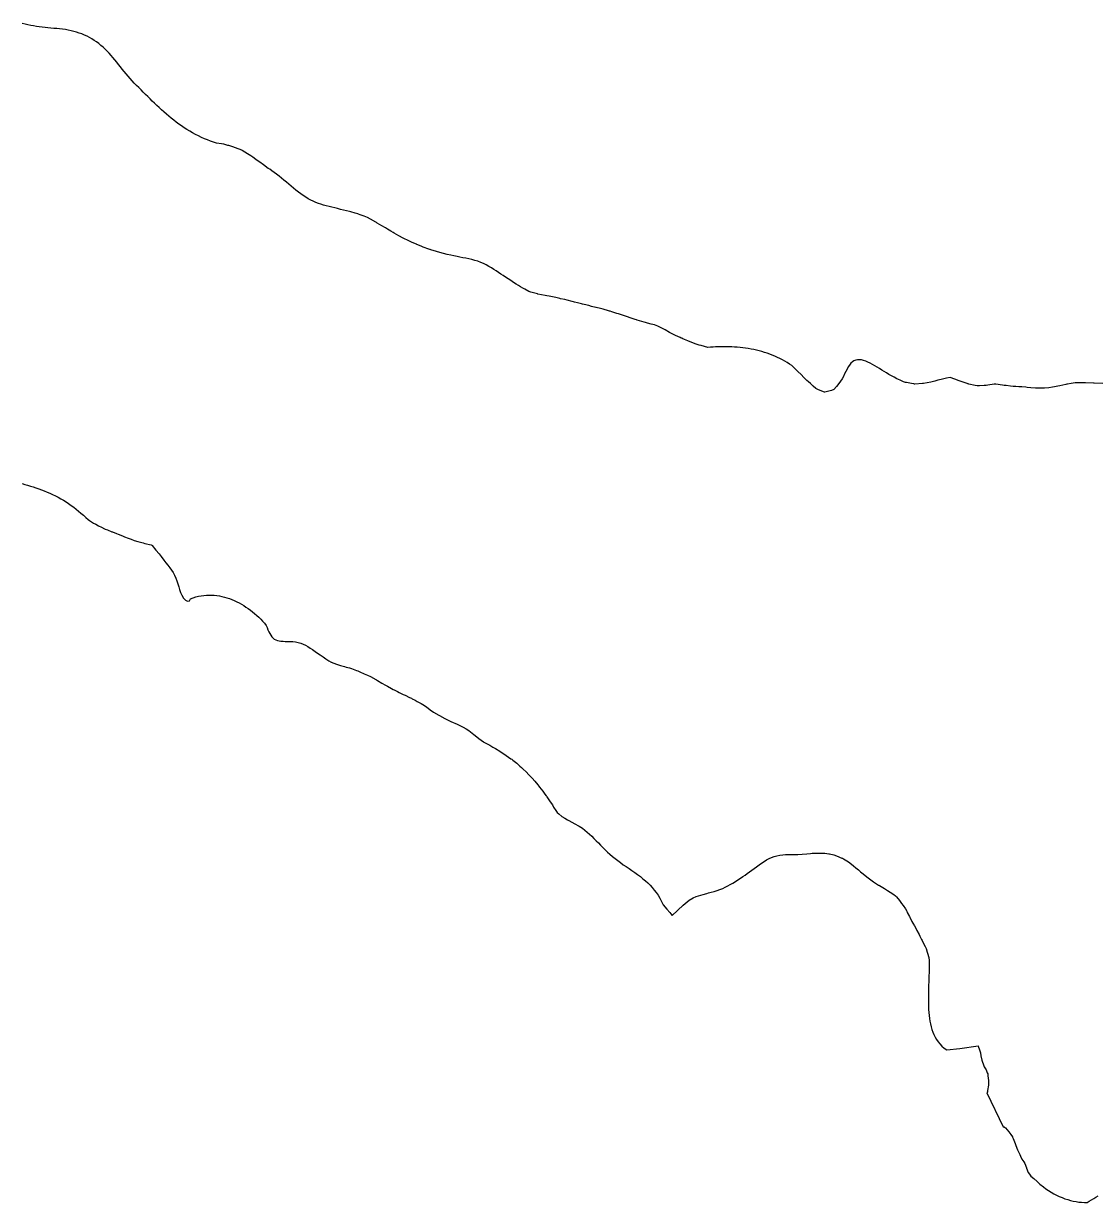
# Model space of a CAD drawing. Extents: x -716807 to -716325, y -984331 to -984126.
# Drawn here: x -716687.7 to -716568, y -984317.8 to -984186.4 of the extents above; entities that cross this region are included whole.
import ezdxf

# ---------------------------------------------------------------- set-up
doc = ezdxf.new("R2010")
doc.units = 0
doc.layers.add('contour_lines', color=1, linetype='CONTINUOUS')

msp = doc.modelspace()

# ---------------------------------------------------------------- linework, layer by layer
at = {"layer": 'contour_lines', "color": 1}
for p, q in [((-716687.502, -984186.429, 272), (-716687.813, -984186.353, 272)), ((-716687.189, -984186.498, 272), (-716687.502, -984186.429, 272)), ((-716686.874, -984186.56, 272), (-716687.189, -984186.498, 272)), ((-716686.558, -984186.617, 272), (-716686.874, -984186.56, 272)), ((-716686.24, -984186.667, 272), (-716686.558, -984186.617, 272)), ((-716685.92, -984186.713, 272), (-716686.24, -984186.667, 272)), ((-716685.599, -984186.755, 272), (-716685.92, -984186.713, 272)), ((-716685.277, -984186.792, 272), (-716685.599, -984186.755, 272)), ((-716684.953, -984186.826, 272), (-716685.277, -984186.792, 272)), ((-716684.629, -984186.858, 272), (-716684.953, -984186.826, 272)), ((-716684.303, -984186.889, 272), (-716684.629, -984186.858, 272)), ((-716683.978, -984186.919, 272), (-716684.303, -984186.889, 272)), ((-716683.652, -984186.951, 272), (-716683.978, -984186.919, 272)), ((-716683.326, -984186.985, 272), (-716683.652, -984186.951, 272)), ((-716683.005, -984187.031, 272), (-716683.326, -984186.985, 272)), ((-716682.686, -984187.087, 272), (-716683.005, -984187.031, 272)), ((-716682.372, -984187.151, 272), (-716682.686, -984187.087, 272)), ((-716682.062, -984187.226, 272), (-716682.372, -984187.151, 272)), ((-716681.758, -984187.311, 272), (-716682.062, -984187.226, 272)), ((-716681.458, -984187.406, 272), (-716681.758, -984187.311, 272)), ((-716681.165, -984187.513, 272), (-716681.458, -984187.406, 272)), ((-716680.877, -984187.631, 272), (-716681.165, -984187.513, 272)), ((-716680.596, -984187.761, 272), (-716680.877, -984187.631, 272)), ((-716680.32, -984187.903, 272), (-716680.596, -984187.761, 272)), ((-716680.051, -984188.057, 272), (-716680.32, -984187.903, 272)), ((-716679.788, -984188.222, 272), (-716680.051, -984188.057, 272)), ((-716679.532, -984188.399, 272), (-716679.788, -984188.222, 272)), ((-716679.283, -984188.587, 272), (-716679.532, -984188.399, 272)), ((-716679.039, -984188.785, 272), (-716679.283, -984188.587, 272)), ((-716678.802, -984188.994, 272), (-716679.039, -984188.785, 272)), ((-716678.572, -984189.211, 272), (-716678.802, -984188.994, 272)), ((-716678.346, -984189.437, 272), (-716678.572, -984189.211, 272)), ((-716678.127, -984189.67, 272), (-716678.346, -984189.437, 272)), ((-716677.911, -984189.909, 272), (-716678.127, -984189.67, 272)), ((-716677.699, -984190.154, 272), (-716677.911, -984189.909, 272)), ((-716677.49, -984190.402, 272), (-716677.699, -984190.154, 272)), ((-716677.283, -984190.654, 272), (-716677.49, -984190.402, 272)), ((-716677.076, -984190.909, 272), (-716677.283, -984190.654, 272)), ((-716676.869, -984191.166, 272), (-716677.076, -984190.909, 272)), ((-716676.66, -984191.426, 272), (-716676.869, -984191.166, 272)), ((-716676.449, -984191.687, 272), (-716676.66, -984191.426, 272)), ((-716676.234, -984191.949, 272), (-716676.449, -984191.687, 272)), ((-716676.015, -984192.211, 272), (-716676.234, -984191.949, 272)), ((-716675.79, -984192.473, 272), (-716676.015, -984192.211, 272)), ((-716675.558, -984192.735, 272), (-716675.79, -984192.473, 272)), ((-716675.32, -984192.994, 272), (-716675.558, -984192.735, 272)), ((-716675.069, -984193.244, 272), (-716675.32, -984192.994, 272)), ((-716674.819, -984193.495, 272), (-716675.069, -984193.244, 272)), ((-716674.569, -984193.745, 272), (-716674.819, -984193.495, 272)), ((-716674.318, -984193.996, 272), (-716674.569, -984193.745, 272)), ((-716674.068, -984194.246, 272), (-716674.318, -984193.996, 272)), ((-716673.816, -984194.496, 272), (-716674.068, -984194.246, 272)), ((-716673.564, -984194.745, 272), (-716673.816, -984194.496, 272)), ((-716673.311, -984194.993, 272), (-716673.564, -984194.745, 272)), ((-716673.056, -984195.239, 272), (-716673.311, -984194.993, 272)), ((-716672.799, -984195.484, 272), (-716673.056, -984195.239, 272)), ((-716672.54, -984195.727, 272), (-716672.799, -984195.484, 272)), ((-716672.279, -984195.967, 272), (-716672.54, -984195.727, 272)), ((-716672.014, -984196.205, 272), (-716672.279, -984195.967, 272)), ((-716671.746, -984196.44, 272), (-716672.014, -984196.205, 272)), ((-716671.475, -984196.671, 272), (-716671.746, -984196.44, 272)), ((-716671.199, -984196.899, 272), (-716671.475, -984196.671, 272)), ((-716670.92, -984197.123, 272), (-716671.199, -984196.899, 272)), ((-716670.635, -984197.342, 272), (-716670.92, -984197.123, 272)), ((-716670.346, -984197.557, 272), (-716670.635, -984197.342, 272)), ((-716670.052, -984197.766, 272), (-716670.346, -984197.557, 272)), ((-716669.752, -984197.97, 272), (-716670.052, -984197.766, 272)), ((-716669.447, -984198.167, 272), (-716669.752, -984197.97, 272)), ((-716669.136, -984198.358, 272), (-716669.447, -984198.167, 272)), ((-716668.82, -984198.541, 272), (-716669.136, -984198.358, 272)), ((-716668.499, -984198.716, 272), (-716668.82, -984198.541, 272)), ((-716668.173, -984198.883, 272), (-716668.499, -984198.716, 272)), ((-716667.842, -984199.041, 272), (-716668.173, -984198.883, 272)), ((-716667.507, -984199.19, 272), (-716667.842, -984199.041, 272)), ((-716667.169, -984199.328, 272), (-716667.507, -984199.19, 272)), ((-716666.829, -984199.455, 272), (-716667.169, -984199.328, 272)), ((-716666.487, -984199.571, 272), (-716666.829, -984199.455, 272)), ((-716666.146, -984199.674, 272), (-716666.487, -984199.571, 272)), ((-716665.59, -984199.77, 272), (-716666.146, -984199.674, 272)), ((-716665.32, -984199.815, 272), (-716665.59, -984199.77, 272)), ((-716664.887, -984199.933, 272), (-716665.32, -984199.815, 272)), ((-716664.781, -984199.961, 272), (-716664.887, -984199.933, 272)), ((-716664.32, -984200.087, 272), (-716664.781, -984199.961, 272)), ((-716664.023, -984200.203, 272), (-716664.32, -984200.087, 272)), ((-716663.339, -984200.481, 272), (-716664.023, -984200.203, 272)), ((-716663.3, -984200.5, 272), (-716663.339, -984200.481, 272)), ((-716662.687, -984200.867, 272), (-716663.3, -984200.5, 272)), ((-716662.32, -984201.106, 272), (-716662.687, -984200.867, 272)), ((-716662.084, -984201.264, 272), (-716662.32, -984201.106, 272)), ((-716661.771, -984201.5, 272), (-716662.084, -984201.264, 272)), ((-716661.507, -984201.687, 272), (-716661.771, -984201.5, 272)), ((-716661.32, -984201.824, 272), (-716661.507, -984201.687, 272)), ((-716660.925, -984202.105, 272), (-716661.32, -984201.824, 272)), ((-716660.38, -984202.5, 272), (-716660.925, -984202.105, 272)), ((-716660.218, -984202.609, 272), (-716660.38, -984202.5, 272)), ((-716659.99, -984202.766, 272), (-716660.218, -984202.609, 272)), ((-716659.729, -984202.95, 272), (-716659.99, -984202.766, 272)), ((-716659.454, -984203.151, 272), (-716659.729, -984202.95, 272)), ((-716659.177, -984203.362, 272), (-716659.454, -984203.151, 272)), ((-716658.901, -984203.58, 272), (-716659.177, -984203.362, 272)), ((-716658.628, -984203.803, 272), (-716658.901, -984203.58, 272)), ((-716658.358, -984204.03, 272), (-716658.628, -984203.803, 272)), ((-716658.09, -984204.26, 272), (-716658.358, -984204.03, 272)), ((-716657.823, -984204.489, 272), (-716658.09, -984204.26, 272)), ((-716657.557, -984204.715, 272), (-716657.823, -984204.489, 272)), ((-716657.289, -984204.936, 272), (-716657.557, -984204.715, 272)), ((-716657.021, -984205.149, 272), (-716657.289, -984204.936, 272)), ((-716656.75, -984205.353, 272), (-716657.021, -984205.149, 272)), ((-716656.477, -984205.545, 272), (-716656.75, -984205.353, 272)), ((-716656.202, -984205.723, 272), (-716656.477, -984205.545, 272)), ((-716655.925, -984205.888, 272), (-716656.202, -984205.723, 272)), ((-716655.646, -984206.038, 272), (-716655.925, -984205.888, 272)), ((-716655.364, -984206.175, 272), (-716655.646, -984206.038, 272)), ((-716655.081, -984206.298, 272), (-716655.364, -984206.175, 272)), ((-716654.795, -984206.409, 272), (-716655.081, -984206.298, 272)), ((-716654.506, -984206.509, 272), (-716654.795, -984206.409, 272)), ((-716654.212, -984206.601, 272), (-716654.506, -984206.509, 272)), ((-716653.913, -984206.686, 272), (-716654.212, -984206.601, 272)), ((-716653.606, -984206.767, 272), (-716653.913, -984206.686, 272)), ((-716653.293, -984206.844, 272), (-716653.606, -984206.767, 272)), ((-716652.971, -984206.92, 272), (-716653.293, -984206.844, 272)), ((-716652.643, -984206.996, 272), (-716652.971, -984206.92, 272)), ((-716652.309, -984207.072, 272), (-716652.643, -984206.996, 272)), ((-716651.972, -984207.151, 272), (-716652.309, -984207.072, 272)), ((-716651.637, -984207.23, 272), (-716651.972, -984207.151, 272)), ((-716651.32, -984207.307, 272), (-716651.637, -984207.23, 272)), ((-716651.17, -984207.35, 272), (-716651.32, -984207.307, 272)), ((-716650.673, -984207.5, 272), (-716651.17, -984207.35, 272)), ((-716650.401, -984207.581, 272), (-716650.673, -984207.5, 272)), ((-716650.32, -984207.608, 272), (-716650.401, -984207.581, 272)), ((-716650.147, -984207.673, 272), (-716650.32, -984207.608, 272)), ((-716649.669, -984207.849, 272), (-716650.147, -984207.673, 272)), ((-716649.32, -984207.984, 272), (-716649.669, -984207.849, 272)), ((-716648.987, -984208.167, 272), (-716649.32, -984207.984, 272)), ((-716648.393, -984208.5, 272), (-716648.987, -984208.167, 272)), ((-716648.32, -984208.54, 272), (-716648.393, -984208.5, 272)), ((-716648.218, -984208.602, 272), (-716648.32, -984208.54, 272)), ((-716647.725, -984208.905, 272), (-716648.218, -984208.602, 272)), ((-716647.32, -984209.141, 272), (-716647.725, -984208.905, 272)), ((-716647.098, -984209.278, 272), (-716647.32, -984209.141, 272)), ((-716646.717, -984209.5, 272), (-716647.098, -984209.278, 272)), ((-716646.466, -984209.646, 272), (-716646.717, -984209.5, 272)), ((-716646.32, -984209.727, 272), (-716646.466, -984209.646, 272)), ((-716645.811, -984210.009, 272), (-716646.32, -984209.727, 272)), ((-716645.32, -984210.272, 272), (-716645.811, -984210.009, 272)), ((-716645.169, -984210.349, 272), (-716645.32, -984210.272, 272)), ((-716644.859, -984210.5, 272), (-716645.169, -984210.349, 272)), ((-716644.498, -984210.678, 272), (-716644.859, -984210.5, 272)), ((-716644.32, -984210.762, 272), (-716644.498, -984210.678, 272)), ((-716643.856, -984210.964, 272), (-716644.32, -984210.762, 272)), ((-716643.806, -984210.986, 272), (-716643.856, -984210.964, 272)), ((-716643.32, -984211.192, 272), (-716643.806, -984210.986, 272)), ((-716643.097, -984211.277, 272), (-716643.32, -984211.192, 272)), ((-716642.476, -984211.5, 272), (-716643.097, -984211.277, 272)), ((-716642.362, -984211.542, 272), (-716642.476, -984211.5, 272)), ((-716642.32, -984211.556, 272), (-716642.362, -984211.542, 272)), ((-716642.239, -984211.581, 272), (-716642.32, -984211.556, 272)), ((-716641.602, -984211.782, 272), (-716642.239, -984211.581, 272)), ((-716641.244, -984211.881, 272), (-716641.602, -984211.782, 272)), ((-716640.824, -984211.99, 272), (-716641.244, -984211.881, 272)), ((-716640.411, -984212.091, 272), (-716640.824, -984211.99, 272)), ((-716640.027, -984212.18, 272), (-716640.411, -984212.091, 272)), ((-716639.67, -984212.258, 272), (-716640.027, -984212.18, 272)), ((-716639.33, -984212.33, 272), (-716639.67, -984212.258, 272)), ((-716638.999, -984212.397, 272), (-716639.33, -984212.33, 272)), ((-716638.671, -984212.464, 272), (-716638.999, -984212.397, 272)), ((-716638.341, -984212.531, 272), (-716638.671, -984212.464, 272)), ((-716638.009, -984212.602, 272), (-716638.341, -984212.531, 272)), ((-716637.676, -984212.68, 272), (-716638.009, -984212.602, 272)), ((-716637.342, -984212.768, 272), (-716637.676, -984212.68, 272)), ((-716637.012, -984212.87, 272), (-716637.342, -984212.768, 272)), ((-716636.686, -984212.987, 272), (-716637.012, -984212.87, 272)), ((-716636.368, -984213.121, 272), (-716636.686, -984212.987, 272)), ((-716636.061, -984213.271, 272), (-716636.368, -984213.121, 272)), ((-716635.765, -984213.432, 272), (-716636.061, -984213.271, 272)), ((-716635.482, -984213.601, 272), (-716635.765, -984213.432, 272)), ((-716635.21, -984213.774, 272), (-716635.482, -984213.601, 272)), ((-716634.948, -984213.948, 272), (-716635.21, -984213.774, 272)), ((-716634.692, -984214.121, 272), (-716634.948, -984213.948, 272)), ((-716634.438, -984214.294, 272), (-716634.692, -984214.121, 272)), ((-716634.181, -984214.468, 272), (-716634.438, -984214.294, 272)), ((-716633.913, -984214.647, 272), (-716634.181, -984214.468, 272)), ((-716633.631, -984214.833, 272), (-716633.913, -984214.647, 272)), ((-716633.336, -984215.025, 272), (-716633.631, -984214.833, 272)), ((-716633.036, -984215.218, 272), (-716633.336, -984215.025, 272)), ((-716632.746, -984215.401, 272), (-716633.036, -984215.218, 272)), ((-716632.478, -984215.566, 272), (-716632.746, -984215.401, 272)), ((-716632.234, -984215.712, 272), (-716632.478, -984215.566, 272)), ((-716631.997, -984215.846, 272), (-716632.234, -984215.712, 272)), ((-716631.783, -984215.963, 272), (-716631.997, -984215.846, 272)), ((-716631.32, -984216.229, 272), (-716631.783, -984215.963, 272)), ((-716631.112, -984216.292, 272), (-716631.32, -984216.229, 272)), ((-716630.366, -984216.5, 272), (-716631.112, -984216.292, 272)), ((-716630.306, -984216.514, 272), (-716630.366, -984216.5, 272)), ((-716629.491, -984216.671, 272), (-716630.306, -984216.514, 272)), ((-716629.32, -984216.708, 272), (-716629.491, -984216.671, 272)), ((-716629.056, -984216.764, 272), (-716629.32, -984216.708, 272)), ((-716628.663, -984216.843, 272), (-716629.056, -984216.764, 272)), ((-716628.32, -984216.918, 272), (-716628.663, -984216.843, 272)), ((-716627.845, -984217.025, 272), (-716628.32, -984216.918, 272)), ((-716627.78, -984217.04, 272), (-716627.845, -984217.025, 272)), ((-716627.32, -984217.145, 272), (-716627.78, -984217.04, 272)), ((-716627.035, -984217.215, 272), (-716627.32, -984217.145, 272)), ((-716626.468, -984217.352, 272), (-716627.035, -984217.215, 272)), ((-716626.32, -984217.388, 272), (-716626.468, -984217.352, 272)), ((-716626.231, -984217.411, 272), (-716626.32, -984217.388, 272)), ((-716625.878, -984217.5, 272), (-716626.231, -984217.411, 272)), ((-716625.431, -984217.611, 272), (-716625.878, -984217.5, 272)), ((-716625.32, -984217.638, 272), (-716625.431, -984217.611, 272)), ((-716625.135, -984217.685, 272), (-716625.32, -984217.638, 272)), ((-716624.632, -984217.812, 272), (-716625.135, -984217.685, 272)), ((-716624.32, -984217.89, 272), (-716624.632, -984217.812, 272)), ((-716623.833, -984218.013, 272), (-716624.32, -984217.89, 272)), ((-716623.798, -984218.022, 272), (-716623.833, -984218.013, 272)), ((-716623.32, -984218.142, 272), (-716623.798, -984218.022, 272)), ((-716623.042, -984218.222, 272), (-716623.32, -984218.142, 272)), ((-716622.432, -984218.388, 272), (-716623.042, -984218.222, 272)), ((-716622.32, -984218.42, 272), (-716622.432, -984218.388, 272)), ((-716622.261, -984218.441, 272), (-716622.32, -984218.42, 272)), ((-716622.065, -984218.5, 272), (-716622.261, -984218.441, 272)), ((-716621.498, -984218.678, 272), (-716622.065, -984218.5, 272)), ((-716621.32, -984218.731, 272), (-716621.498, -984218.678, 272)), ((-716620.971, -984218.849, 272), (-716621.32, -984218.731, 272)), ((-716620.749, -984218.929, 272), (-716620.971, -984218.849, 272)), ((-716620.32, -984219.067, 272), (-716620.749, -984218.929, 272)), ((-716620.005, -984219.185, 272), (-716620.32, -984219.067, 272)), ((-716619.472, -984219.348, 272), (-716620.005, -984219.185, 272)), ((-716619.32, -984219.4, 272), (-716619.472, -984219.348, 272)), ((-716619.244, -984219.424, 272), (-716619.32, -984219.4, 272)), ((-716618.958, -984219.5, 272), (-716619.244, -984219.424, 272)), ((-716618.467, -984219.647, 272), (-716618.958, -984219.5, 272)), ((-716618.32, -984219.684, 272), (-716618.467, -984219.647, 272)), ((-716618.071, -984219.749, 272), (-716618.32, -984219.684, 272)), ((-716617.683, -984219.863, 272), (-716618.071, -984219.749, 272)), ((-716617.32, -984219.95, 272), (-716617.683, -984219.863, 272)), ((-716616.937, -984220.117, 272), (-716617.32, -984219.95, 272)), ((-716616.493, -984220.327, 272), (-716616.937, -984220.117, 272)), ((-716616.32, -984220.406, 272), (-716616.493, -984220.327, 272)), ((-716616.256, -984220.436, 272), (-716616.32, -984220.406, 272)), ((-716616.119, -984220.5, 272), (-716616.256, -984220.436, 272)), ((-716615.619, -984220.799, 272), (-716616.119, -984220.5, 272)), ((-716615.32, -984220.964, 272), (-716615.619, -984220.799, 272)), ((-716614.957, -984221.137, 272), (-716615.32, -984220.964, 272)), ((-716614.444, -984221.376, 272), (-716614.957, -984221.137, 272)), ((-716614.32, -984221.435, 272), (-716614.444, -984221.376, 272)), ((-716614.272, -984221.452, 272), (-716614.32, -984221.435, 272)), ((-716614.143, -984221.5, 272), (-716614.272, -984221.452, 272)), ((-716613.57, -984221.75, 272), (-716614.143, -984221.5, 272)), ((-716613.32, -984221.864, 272), (-716613.57, -984221.75, 272)), ((-716612.848, -984222.028, 272), (-716613.32, -984221.864, 272)), ((-716612.758, -984222.062, 272), (-716612.848, -984222.028, 272)), ((-716612.32, -984222.223, 272), (-716612.758, -984222.062, 272)), ((-716612.094, -984222.274, 272), (-716612.32, -984222.223, 272)), ((-716611.346, -984222.474, 272), (-716612.094, -984222.274, 272)), ((-716611.063, -984222.455, 272), (-716611.346, -984222.474, 272)), ((-716610.776, -984222.438, 272), (-716611.063, -984222.455, 272)), ((-716610.484, -984222.423, 272), (-716610.776, -984222.438, 272)), ((-716610.19, -984222.411, 272), (-716610.484, -984222.423, 272)), ((-716609.892, -984222.403, 272), (-716610.19, -984222.411, 272)), ((-716609.592, -984222.398, 272), (-716609.892, -984222.403, 272)), ((-716609.29, -984222.398, 272), (-716609.592, -984222.398, 272)), ((-716608.986, -984222.403, 272), (-716609.29, -984222.398, 272)), ((-716608.68, -984222.413, 272), (-716608.986, -984222.403, 272)), ((-716608.374, -984222.429, 272), (-716608.68, -984222.413, 272)), ((-716608.067, -984222.45, 272), (-716608.374, -984222.429, 272)), ((-716607.76, -984222.477, 272), (-716608.067, -984222.45, 272)), ((-716607.453, -984222.511, 272), (-716607.76, -984222.477, 272)), ((-716607.147, -984222.551, 272), (-716607.453, -984222.511, 272)), ((-716606.841, -984222.598, 272), (-716607.147, -984222.551, 272)), ((-716606.536, -984222.652, 272), (-716606.841, -984222.598, 272)), ((-716606.233, -984222.713, 272), (-716606.536, -984222.652, 272)), ((-716605.931, -984222.781, 272), (-716606.233, -984222.713, 272)), ((-716605.631, -984222.857, 272), (-716605.931, -984222.781, 272)), ((-716605.333, -984222.94, 272), (-716605.631, -984222.857, 272)), ((-716605.038, -984223.03, 272), (-716605.333, -984222.94, 272)), ((-716604.744, -984223.127, 272), (-716605.038, -984223.03, 272)), ((-716604.454, -984223.232, 272), (-716604.744, -984223.127, 272)), ((-716604.166, -984223.344, 272), (-716604.454, -984223.232, 272)), ((-716603.881, -984223.464, 272), (-716604.166, -984223.344, 272)), ((-716603.599, -984223.591, 272), (-716603.881, -984223.464, 272)), ((-716603.32, -984223.725, 272), (-716603.599, -984223.591, 272)), ((-716603.045, -984223.866, 272), (-716603.32, -984223.725, 272)), ((-716602.773, -984224.014, 272), (-716603.045, -984223.866, 272)), ((-716602.505, -984224.169, 272), (-716602.773, -984224.014, 272)), ((-716602.24, -984224.331, 272), (-716602.505, -984224.169, 272)), ((-716595.233, -984224.092, 272), (-716595.4, -984224.245, 272)), ((-716595.054, -984223.975, 272), (-716595.233, -984224.092, 272)), ((-716594.862, -984223.895, 272), (-716595.054, -984223.975, 272)), ((-716594.659, -984223.851, 272), (-716594.862, -984223.895, 272)), ((-716594.444, -984223.841, 272), (-716594.659, -984223.851, 272)), ((-716594.219, -984223.864, 272), (-716594.444, -984223.841, 272)), ((-716593.985, -984223.917, 272), (-716594.219, -984223.864, 272)), ((-716593.744, -984223.996, 272), (-716593.985, -984223.917, 272)), ((-716593.495, -984224.099, 272), (-716593.744, -984223.996, 272)), ((-716593.24, -984224.221, 272), (-716593.495, -984224.099, 272)), ((-716601.979, -984224.5, 272), (-716602.24, -984224.331, 272)), ((-716601.654, -984224.834, 272), (-716601.979, -984224.5, 272)), ((-716601.32, -984225.163, 272), (-716601.654, -984224.834, 272)), ((-716600.964, -984225.5, 272), (-716601.32, -984225.163, 272)), ((-716596.095, -984225.427, 272), (-716596.232, -984225.703, 272)), ((-716595.964, -984225.155, 272), (-716596.095, -984225.427, 272)), ((-716595.833, -984224.894, 272), (-716595.964, -984225.155, 272)), ((-716595.698, -984224.651, 272), (-716595.833, -984224.894, 272)), ((-716595.554, -984224.433, 272), (-716595.698, -984224.651, 272)), ((-716595.4, -984224.245, 272), (-716595.554, -984224.433, 272)), ((-716592.982, -984224.359, 272), (-716593.24, -984224.221, 272)), ((-716592.72, -984224.51, 272), (-716592.982, -984224.359, 272)), ((-716592.458, -984224.669, 272), (-716592.72, -984224.51, 272)), ((-716592.196, -984224.832, 272), (-716592.458, -984224.669, 272)), ((-716591.935, -984224.996, 272), (-716592.196, -984224.832, 272)), ((-716591.675, -984225.159, 272), (-716591.935, -984224.996, 272)), ((-716591.415, -984225.32, 272), (-716591.675, -984225.159, 272)), ((-716591.151, -984225.479, 272), (-716591.415, -984225.32, 272)), ((-716590.876, -984225.638, 272), (-716591.151, -984225.479, 272)), ((-716600.651, -984225.831, 272), (-716600.964, -984225.5, 272)), ((-716600.32, -984226.169, 272), (-716600.651, -984225.831, 272)), ((-716600.138, -984226.318, 272), (-716600.32, -984226.169, 272)), ((-716599.915, -984226.5, 272), (-716600.138, -984226.318, 272)), ((-716599.609, -984226.789, 272), (-716599.915, -984226.5, 272)), ((-716599.32, -984227.053, 272), (-716599.609, -984226.789, 272)), ((-716596.748, -984226.5, 272), (-716596.996, -984226.824, 272)), ((-716596.554, -984226.244, 272), (-716596.748, -984226.5, 272)), ((-716596.383, -984225.976, 272), (-716596.554, -984226.244, 272)), ((-716596.232, -984225.703, 272), (-716596.383, -984225.976, 272)), ((-716590.584, -984225.8, 272), (-716590.876, -984225.638, 272)), ((-716590.265, -984225.965, 272), (-716590.584, -984225.8, 272)), ((-716589.913, -984226.132, 272), (-716590.265, -984225.965, 272)), ((-716589.526, -984226.294, 272), (-716589.913, -984226.132, 272)), ((-716589.32, -984226.373, 272), (-716589.526, -984226.294, 272)), ((-716589.216, -984226.396, 272), (-716589.32, -984226.373, 272)), ((-716588.625, -984226.5, 272), (-716589.216, -984226.396, 272)), ((-716588.369, -984226.549, 272), (-716588.625, -984226.5, 272)), ((-716588.32, -984226.556, 272), (-716588.369, -984226.549, 272)), ((-716588.266, -984226.554, 272), (-716588.32, -984226.556, 272)), ((-716587.423, -984226.5, 272), (-716588.266, -984226.554, 272)), ((-716587.312, -984226.492, 272), (-716587.423, -984226.5, 272)), ((-716586.488, -984226.332, 272), (-716587.312, -984226.492, 272)), ((-716586.32, -984226.298, 272), (-716586.488, -984226.332, 272)), ((-716586.049, -984226.229, 272), (-716586.32, -984226.298, 272)), ((-716585.688, -984226.132, 272), (-716586.049, -984226.229, 272)), ((-716585.32, -984226.041, 272), (-716585.688, -984226.132, 272)), ((-716584.884, -984225.936, 272), (-716585.32, -984226.041, 272)), ((-716584.73, -984225.91, 272), (-716584.884, -984225.936, 272)), ((-716584.32, -984225.821, 272), (-716584.73, -984225.91, 272)), ((-716583.819, -984225.999, 272), (-716584.32, -984225.821, 272)), ((-716583.32, -984226.189, 272), (-716583.819, -984225.999, 272)), ((-716583.091, -984226.271, 272), (-716583.32, -984226.189, 272)), ((-716582.424, -984226.5, 272), (-716583.091, -984226.271, 272)), ((-716582.354, -984226.534, 272), (-716582.424, -984226.5, 272)), ((-716582.32, -984226.548, 272), (-716582.354, -984226.534, 272)), ((-716582.261, -984226.559, 272), (-716582.32, -984226.548, 272)), ((-716581.547, -984226.727, 272), (-716582.261, -984226.559, 272)), ((-716581.32, -984226.767, 272), (-716581.547, -984226.727, 272)), ((-716581.07, -984226.75, 272), (-716581.32, -984226.767, 272)), ((-716580.544, -984226.724, 272), (-716581.07, -984226.75, 272)), ((-716580.32, -984226.709, 272), (-716580.544, -984226.724, 272)), ((-716580.132, -984226.688, 272), (-716580.32, -984226.709, 272)), ((-716579.403, -984226.583, 272), (-716580.132, -984226.688, 272)), ((-716579.32, -984226.573, 272), (-716579.403, -984226.583, 272)), ((-716579.237, -984226.583, 272), (-716579.32, -984226.573, 272)), ((-716578.508, -984226.688, 272), (-716579.237, -984226.583, 272)), ((-716578.32, -984226.71, 272), (-716578.508, -984226.688, 272)), ((-716578.085, -984226.735, 272), (-716578.32, -984226.71, 272)), ((-716577.615, -984226.795, 272), (-716578.085, -984226.735, 272)), ((-716577.32, -984226.825, 272), (-716577.615, -984226.795, 272)), ((-716572.32, -984226.79, 272), (-716572.68, -984226.86, 272)), ((-716572.081, -984226.739, 272), (-716572.32, -984226.79, 272)), ((-716571.413, -984226.593, 272), (-716572.081, -984226.739, 272)), ((-716571.32, -984226.573, 272), (-716571.413, -984226.593, 272)), ((-716571.257, -984226.563, 272), (-716571.32, -984226.573, 272)), ((-716570.826, -984226.5, 272), (-716571.257, -984226.563, 272)), ((-716570.384, -984226.436, 272), (-716570.826, -984226.5, 272)), ((-716570.32, -984226.428, 272), (-716570.384, -984226.436, 272)), ((-716570.246, -984226.426, 272), (-716570.32, -984226.428, 272)), ((-716569.396, -984226.424, 272), (-716570.246, -984226.426, 272)), ((-716569.32, -984226.422, 272), (-716569.396, -984226.424, 272)), ((-716569.244, -984226.424, 272), (-716569.32, -984226.422, 272)), ((-716568.359, -984226.461, 272), (-716569.244, -984226.424, 272)), ((-716568.32, -984226.462, 272), (-716568.359, -984226.461, 272)), ((-716568.283, -984226.463, 272), (-716568.32, -984226.462, 272)), ((-716567.305, -984226.485, 272), (-716568.283, -984226.463, 272)), ((-716599.011, -984227.191, 272), (-716599.32, -984227.053, 272)), ((-716598.345, -984227.475, 272), (-716599.011, -984227.191, 272)), ((-716598.299, -984227.479, 272), (-716598.345, -984227.475, 272)), ((-716597.558, -984227.262, 272), (-716598.299, -984227.479, 272)), ((-716597.32, -984227.169, 272), (-716597.558, -984227.262, 272)), ((-716596.996, -984226.824, 272), (-716597.32, -984227.169, 272)), ((-716576.986, -984226.834, 272), (-716577.32, -984226.825, 272)), ((-716576.679, -984226.859, 272), (-716576.986, -984226.834, 272)), ((-716576.32, -984226.868, 272), (-716576.679, -984226.859, 272)), ((-716575.901, -984226.919, 272), (-716576.32, -984226.868, 272)), ((-716575.754, -984226.934, 272), (-716575.901, -984226.919, 272)), ((-716575.32, -984226.988, 272), (-716575.754, -984226.934, 272)), ((-716574.813, -984227.007, 272), (-716575.32, -984226.988, 272)), ((-716574.32, -984227.024, 272), (-716574.813, -984227.007, 272)), ((-716573.816, -984227.004, 272), (-716574.32, -984227.024, 272)), ((-716573.32, -984226.984, 272), (-716573.816, -984227.004, 272)), ((-716572.913, -984226.907, 272), (-716573.32, -984226.984, 272)), ((-716572.68, -984226.86, 272), (-716572.913, -984226.907, 272)), ((-716687.83, -984237.656, 272), (-716687.527, -984237.748, 272)), ((-716687.527, -984237.748, 272), (-716687.221, -984237.841, 272)), ((-716687.221, -984237.841, 272), (-716686.912, -984237.938, 272)), ((-716686.912, -984237.938, 272), (-716686.602, -984238.038, 272)), ((-716686.602, -984238.038, 272), (-716686.292, -984238.142, 272)), ((-716686.292, -984238.142, 272), (-716685.98, -984238.25, 272)), ((-716685.98, -984238.25, 272), (-716685.668, -984238.364, 272)), ((-716685.668, -984238.364, 272), (-716685.357, -984238.483, 272)), ((-716685.357, -984238.483, 272), (-716685.046, -984238.609, 272)), ((-716685.046, -984238.609, 272), (-716684.737, -984238.742, 272)), ((-716684.737, -984238.742, 272), (-716684.43, -984238.882, 272)), ((-716684.43, -984238.882, 272), (-716684.124, -984239.03, 272)), ((-716684.124, -984239.03, 272), (-716683.822, -984239.186, 272)), ((-716683.822, -984239.186, 272), (-716683.523, -984239.35, 272)), ((-716683.523, -984239.35, 272), (-716683.227, -984239.523, 272)), ((-716683.227, -984239.523, 272), (-716682.935, -984239.705, 272)), ((-716682.935, -984239.705, 272), (-716682.646, -984239.895, 272)), ((-716682.646, -984239.895, 272), (-716682.362, -984240.093, 272)), ((-716682.362, -984240.093, 272), (-716682.082, -984240.3, 272)), ((-716682.082, -984240.3, 272), (-716681.806, -984240.514, 272)), ((-716681.806, -984240.514, 272), (-716681.534, -984240.734, 272)), ((-716681.534, -984240.734, 272), (-716681.266, -984240.96, 272)), ((-716681.266, -984240.96, 272), (-716681.001, -984241.191, 272)), ((-716681.001, -984241.191, 272), (-716680.739, -984241.425, 272)), ((-716680.739, -984241.425, 272), (-716680.481, -984241.661, 272)), ((-716680.481, -984241.661, 272), (-716680.32, -984241.769, 272)), ((-716680.32, -984241.769, 272), (-716679.883, -984242.063, 272)), ((-716679.883, -984242.063, 272), (-716679.623, -984242.197, 272)), ((-716679.623, -984242.197, 272), (-716679.32, -984242.366, 272)), ((-716679.32, -984242.366, 272), (-716679.234, -984242.414, 272)), ((-716679.234, -984242.414, 272), (-716679.045, -984242.5, 272)), ((-716679.045, -984242.5, 272), (-716678.553, -984242.733, 272)), ((-716678.553, -984242.733, 272), (-716678.32, -984242.821, 272)), ((-716678.32, -984242.821, 272), (-716677.845, -984243.025, 272)), ((-716677.845, -984243.025, 272), (-716677.764, -984243.056, 272)), ((-716677.764, -984243.056, 272), (-716677.32, -984243.234, 272)), ((-716677.32, -984243.234, 272), (-716677.132, -984243.312, 272)), ((-716677.132, -984243.312, 272), (-716676.63, -984243.5, 272)), ((-716676.63, -984243.5, 272), (-716676.412, -984243.592, 272)), ((-716676.412, -984243.592, 272), (-716676.32, -984243.628, 272)), ((-716676.32, -984243.628, 272), (-716676.118, -984243.702, 272)), ((-716676.118, -984243.702, 272), (-716675.687, -984243.867, 272)), ((-716675.687, -984243.867, 272), (-716675.32, -984243.993, 272)), ((-716675.32, -984243.993, 272), (-716674.933, -984244.113, 272)), ((-716674.933, -984244.113, 272), (-716674.633, -984244.187, 272)), ((-716674.633, -984244.187, 272), (-716674.32, -984244.275, 272)), ((-716674.32, -984244.275, 272), (-716674.151, -984244.331, 272)), ((-716674.151, -984244.331, 272), (-716673.455, -984244.5, 272)), ((-716673.455, -984244.5, 272), (-716673.361, -984244.541, 272)), ((-716673.361, -984244.541, 272), (-716673.32, -984244.564, 272)), ((-716673.32, -984244.564, 272), (-716672.911, -984245.091, 272)), ((-716672.911, -984245.091, 272), (-716672.548, -984245.5, 272)), ((-716672.548, -984245.5, 272), (-716672.45, -984245.63, 272)), ((-716672.45, -984245.63, 272), (-716672.32, -984245.777, 272)), ((-716672.32, -984245.777, 272), (-716672.036, -984246.216, 272)), ((-716672.036, -984246.216, 272), (-716671.816, -984246.5, 272)), ((-716671.816, -984246.5, 272), (-716671.596, -984246.776, 272)), ((-716671.596, -984246.776, 272), (-716671.357, -984247.047, 272)), ((-716671.357, -984247.047, 272), (-716671.164, -984247.313, 272)), ((-716671.164, -984247.313, 272), (-716670.989, -984247.593, 272)), ((-716670.989, -984247.593, 272), (-716670.83, -984247.887, 272)), ((-716670.83, -984247.887, 272), (-716670.689, -984248.193, 272)), ((-716670.689, -984248.193, 272), (-716670.568, -984248.51, 272)), ((-716670.568, -984248.51, 272), (-716670.463, -984248.833, 272)), ((-716670.463, -984248.833, 272), (-716670.368, -984249.156, 272)), ((-716670.368, -984249.156, 272), (-716670.268, -984249.477, 272)), ((-716670.268, -984249.477, 272), (-716670.151, -984249.797, 272)), ((-716670.151, -984249.797, 272), (-716670.003, -984250.117, 272)), ((-716670.003, -984250.117, 272), (-716669.819, -984250.422, 272)), ((-716669.819, -984250.422, 272), (-716669.605, -984250.667, 272)), ((-716669.065, -984250.5, 272), (-716668.762, -984250.393, 272)), ((-716668.762, -984250.393, 272), (-716668.461, -984250.304, 272)), ((-716668.461, -984250.304, 272), (-716668.162, -984250.23, 272)), ((-716668.162, -984250.23, 272), (-716667.864, -984250.172, 272)), ((-716667.864, -984250.172, 272), (-716667.568, -984250.13, 272)), ((-716667.568, -984250.13, 272), (-716667.273, -984250.104, 272)), ((-716667.273, -984250.104, 272), (-716666.98, -984250.092, 272)), ((-716666.98, -984250.092, 272), (-716666.689, -984250.095, 272)), ((-716666.689, -984250.095, 272), (-716666.4, -984250.112, 272)), ((-716666.4, -984250.112, 272), (-716666.113, -984250.143, 272)), ((-716666.113, -984250.143, 272), (-716665.827, -984250.187, 272)), ((-716665.827, -984250.187, 272), (-716665.544, -984250.243, 272)), ((-716665.544, -984250.243, 272), (-716665.264, -984250.313, 272)), ((-716665.264, -984250.313, 272), (-716664.985, -984250.394, 272)), ((-716664.985, -984250.394, 272), (-716664.709, -984250.487, 272)), ((-716669.605, -984250.667, 272), (-716669.379, -984250.787, 272)), ((-716669.379, -984250.787, 272), (-716669.18, -984250.719, 272)), ((-716669.18, -984250.719, 272), (-716669.065, -984250.5, 272)), ((-716664.709, -984250.487, 272), (-716664.436, -984250.591, 272)), ((-716664.436, -984250.591, 272), (-716664.166, -984250.705, 272)), ((-716664.166, -984250.705, 272), (-716663.899, -984250.83, 272)), ((-716663.899, -984250.83, 272), (-716663.635, -984250.965, 272)), ((-716663.635, -984250.965, 272), (-716663.374, -984251.109, 272)), ((-716663.374, -984251.109, 272), (-716663.117, -984251.262, 272)), ((-716663.117, -984251.262, 272), (-716662.864, -984251.424, 272)), ((-716662.864, -984251.424, 272), (-716662.615, -984251.595, 272)), ((-716662.615, -984251.595, 272), (-716662.371, -984251.773, 272)), ((-716662.371, -984251.773, 272), (-716662.131, -984251.959, 272)), ((-716662.131, -984251.959, 272), (-716661.897, -984252.153, 272)), ((-716661.897, -984252.153, 272), (-716661.667, -984252.355, 272)), ((-716661.667, -984252.355, 272), (-716661.444, -984252.563, 272)), ((-716661.444, -984252.563, 272), (-716661.226, -984252.779, 272)), ((-716661.226, -984252.779, 272), (-716661.015, -984253.002, 272)), ((-716661.015, -984253.002, 272), (-716660.811, -984253.232, 272)), ((-716660.811, -984253.232, 272), (-716660.614, -984253.469, 272)), ((-716660.614, -984253.469, 272), (-716660.51, -984253.726, 272)), ((-716660.51, -984253.726, 272), (-716660.412, -984253.969, 272)), ((-716660.412, -984253.969, 272), (-716660.315, -984254.193, 272)), ((-716660.315, -984254.193, 272), (-716660.214, -984254.397, 272)), ((-716660.214, -984254.397, 272), (-716660.105, -984254.58, 272)), ((-716660.105, -984254.58, 272), (-716659.986, -984254.741, 272)), ((-716659.986, -984254.741, 272), (-716659.854, -984254.878, 272)), ((-716659.854, -984254.878, 272), (-716659.707, -984254.993, 272)), ((-716659.707, -984254.993, 272), (-716659.546, -984255.084, 272)), ((-716659.546, -984255.084, 272), (-716659.368, -984255.154, 272)), ((-716659.368, -984255.154, 272), (-716659.172, -984255.203, 272)), ((-716659.172, -984255.203, 272), (-716658.96, -984255.233, 272)), ((-716658.96, -984255.233, 272), (-716658.728, -984255.248, 272)), ((-716658.728, -984255.248, 272), (-716658.479, -984255.253, 272)), ((-716658.479, -984255.253, 272), (-716658.211, -984255.256, 272)), ((-716658.211, -984255.256, 272), (-716657.929, -984255.264, 272)), ((-716657.929, -984255.264, 272), (-716657.636, -984255.284, 272)), ((-716657.636, -984255.284, 272), (-716657.339, -984255.322, 272)), ((-716657.339, -984255.322, 272), (-716657.046, -984255.383, 272)), ((-716657.046, -984255.383, 272), (-716656.762, -984255.466, 272)), ((-716656.762, -984255.466, 272), (-716656.49, -984255.571, 272)), ((-716656.49, -984255.571, 272), (-716656.226, -984255.696, 272)), ((-716656.226, -984255.696, 272), (-716655.966, -984255.841, 272)), ((-716655.966, -984255.841, 272), (-716655.704, -984256.003, 272)), ((-716655.704, -984256.003, 272), (-716655.436, -984256.181, 272)), ((-716655.436, -984256.181, 272), (-716655.161, -984256.37, 272)), ((-716655.161, -984256.37, 272), (-716654.879, -984256.567, 272)), ((-716654.879, -984256.567, 272), (-716654.586, -984256.773, 272)), ((-716654.586, -984256.773, 272), (-716654.275, -984256.987, 272)), ((-716654.275, -984256.987, 272), (-716653.944, -984257.207, 272)), ((-716653.944, -984257.207, 272), (-716653.613, -984257.417, 272)), ((-716653.613, -984257.417, 272), (-716653.379, -984257.559, 272)), ((-716653.379, -984257.559, 272), (-716653.32, -984257.587, 272)), ((-716653.32, -984257.587, 272), (-716653.187, -984257.633, 272)), ((-716653.187, -984257.633, 272), (-716652.652, -984257.832, 272)), ((-716652.652, -984257.832, 272), (-716652.32, -984257.939, 272)), ((-716652.32, -984257.939, 272), (-716651.889, -984258.069, 272)), ((-716651.889, -984258.069, 272), (-716651.704, -984258.116, 272)), ((-716651.704, -984258.116, 272), (-716651.32, -984258.223, 272)), ((-716651.32, -984258.223, 272), (-716651.114, -984258.294, 272)), ((-716651.114, -984258.294, 272), (-716650.527, -984258.5, 272)), ((-716650.527, -984258.5, 272), (-716650.378, -984258.558, 272)), ((-716650.378, -984258.558, 272), (-716650.32, -984258.583, 272)), ((-716650.32, -984258.583, 272), (-716650.174, -984258.646, 272)), ((-716650.174, -984258.646, 272), (-716649.679, -984258.859, 272)), ((-716649.679, -984258.859, 272), (-716649.32, -984259.015, 272)), ((-716649.32, -984259.015, 272), (-716648.995, -984259.175, 272)), ((-716648.995, -984259.175, 272), (-716648.393, -984259.5, 272)), ((-716648.393, -984259.5, 272), (-716648.351, -984259.531, 272)), ((-716648.351, -984259.531, 272), (-716648.32, -984259.551, 272)), ((-716648.32, -984259.551, 272), (-716648.191, -984259.629, 272)), ((-716648.191, -984259.629, 272), (-716647.73, -984259.91, 272)), ((-716647.73, -984259.91, 272), (-716647.32, -984260.152, 272)), ((-716647.32, -984260.152, 272), (-716647.087, -984260.267, 272)), ((-716647.087, -984260.267, 272), (-716646.628, -984260.5, 272)), ((-716646.628, -984260.5, 272), (-716646.433, -984260.613, 272)), ((-716646.433, -984260.613, 272), (-716646.32, -984260.677, 272)), ((-716646.32, -984260.677, 272), (-716645.969, -984260.851, 272)), ((-716645.969, -984260.851, 272), (-716645.77, -984260.95, 272)), ((-716645.77, -984260.95, 272), (-716645.32, -984261.172, 272)), ((-716645.32, -984261.172, 272), (-716645.095, -984261.275, 272)), ((-716645.095, -984261.275, 272), (-716644.616, -984261.5, 272)), ((-716644.616, -984261.5, 272), (-716644.42, -984261.6, 272)), ((-716644.42, -984261.6, 272), (-716644.32, -984261.652, 272)), ((-716644.32, -984261.652, 272), (-716643.994, -984261.826, 272)), ((-716643.994, -984261.826, 272), (-716643.767, -984261.947, 272)), ((-716643.767, -984261.947, 272), (-716643.32, -984262.189, 272)), ((-716643.32, -984262.189, 272), (-716643.128, -984262.308, 272)), ((-716643.128, -984262.308, 272), (-716642.827, -984262.5, 272)), ((-716642.827, -984262.5, 272), (-716642.544, -984262.724, 272)), ((-716642.544, -984262.724, 272), (-716642.32, -984262.89, 272)), ((-716642.32, -984262.89, 272), (-716641.955, -984263.135, 272)), ((-716641.955, -984263.135, 272), (-716641.347, -984263.5, 272)), ((-716641.347, -984263.5, 272), (-716641.286, -984263.534, 272)), ((-716641.286, -984263.534, 272), (-716640.685, -984263.865, 272)), ((-716640.685, -984263.865, 272), (-716640.32, -984264.039, 272)), ((-716640.32, -984264.039, 272), (-716640.011, -984264.191, 272)), ((-716640.011, -984264.191, 272), (-716639.32, -984264.5, 272)), ((-716639.32, -984264.5, 272), (-716638.656, -984264.836, 272)), ((-716638.656, -984264.836, 272), (-716638.32, -984264.996, 272)), ((-716638.32, -984264.996, 272), (-716638.022, -984265.202, 272)), ((-716638.022, -984265.202, 272), (-716637.646, -984265.5, 272)), ((-716637.646, -984265.5, 272), (-716637.468, -984265.648, 272)), ((-716637.468, -984265.648, 272), (-716637.32, -984265.76, 272)), ((-716637.32, -984265.76, 272), (-716636.902, -984266.082, 272)), ((-716636.902, -984266.082, 272), (-716636.362, -984266.458, 272)), ((-716636.362, -984266.458, 272), (-716636.32, -984266.488, 272)), ((-716636.32, -984266.488, 272), (-716635.668, -984266.848, 272)), ((-716635.668, -984266.848, 272), (-716635.32, -984267.055, 272)), ((-716635.32, -984267.055, 272), (-716635.034, -984267.214, 272)), ((-716635.034, -984267.214, 272), (-716634.567, -984267.5, 272)), ((-716634.567, -984267.5, 272), (-716634.416, -984267.596, 272)), ((-716634.416, -984267.596, 272), (-716634.32, -984267.662, 272)), ((-716634.32, -984267.662, 272), (-716633.831, -984267.989, 272)), ((-716633.831, -984267.989, 272), (-716633.32, -984268.352, 272)), ((-716633.32, -984268.352, 272), (-716633.232, -984268.412, 272)), ((-716633.232, -984268.412, 272), (-716633.115, -984268.5, 272)), ((-716633.115, -984268.5, 272), (-716632.673, -984268.853, 272)), ((-716632.673, -984268.853, 272), (-716632.32, -984269.163, 272)), ((-716632.32, -984269.163, 272), (-716632.139, -984269.319, 272)), ((-716632.139, -984269.319, 272), (-716631.943, -984269.5, 272)), ((-716631.943, -984269.5, 272), (-716631.629, -984269.809, 272)), ((-716631.629, -984269.809, 272), (-716631.32, -984270.136, 272)), ((-716631.32, -984270.136, 272), (-716631.137, -984270.317, 272)), ((-716631.137, -984270.317, 272), (-716630.963, -984270.5, 272)), ((-716630.963, -984270.5, 272), (-716630.666, -984270.846, 272)), ((-716630.666, -984270.846, 272), (-716630.32, -984271.265, 272)), ((-716630.32, -984271.265, 272), (-716630.209, -984271.389, 272)), ((-716630.209, -984271.389, 272), (-716630.112, -984271.5, 272)), ((-716630.112, -984271.5, 272), (-716629.775, -984271.955, 272)), ((-716629.775, -984271.955, 272), (-716629.525, -984272.295, 272)), ((-716629.525, -984272.295, 272), (-716629.374, -984272.5, 272)), ((-716629.374, -984272.5, 272), (-716629.355, -984272.535, 272)), ((-716629.355, -984272.535, 272), (-716629.32, -984272.595, 272)), ((-716629.32, -984272.595, 272), (-716628.956, -984273.136, 272)), ((-716628.956, -984273.136, 272), (-716628.692, -984273.5, 272)), ((-716628.692, -984273.5, 272), (-716628.569, -984273.749, 272)), ((-716628.569, -984273.749, 272), (-716628.32, -984274.129, 272)), ((-716628.32, -984274.129, 272), (-716628.151, -984274.331, 272)), ((-716628.151, -984274.331, 272), (-716627.958, -984274.5, 272)), ((-716627.958, -984274.5, 272), (-716627.621, -984274.801, 272)), ((-716627.621, -984274.801, 272), (-716627.32, -984274.977, 272)), ((-716627.32, -984274.977, 272), (-716626.997, -984275.177, 272)), ((-716626.997, -984275.177, 272), (-716626.392, -984275.5, 272)), ((-716626.392, -984275.5, 272), (-716626.342, -984275.522, 272)), ((-716626.342, -984275.522, 272), (-716626.249, -984275.571, 272)), ((-716626.249, -984275.571, 272), (-716625.694, -984275.874, 272)), ((-716625.694, -984275.874, 272), (-716625.32, -984276.096, 272)), ((-716625.32, -984276.096, 272), (-716625.063, -984276.3, 272)), ((-716625.063, -984276.3, 272), (-716624.807, -984276.519, 272)), ((-716624.807, -984276.519, 272), (-716624.553, -984276.748, 272)), ((-716624.553, -984276.748, 272), (-716624.302, -984276.988, 272)), ((-716624.302, -984276.988, 272), (-716624.054, -984277.234, 272)), ((-716624.054, -984277.234, 272), (-716623.807, -984277.485, 272)), ((-716623.807, -984277.485, 272), (-716623.561, -984277.74, 272)), ((-716623.561, -984277.74, 272), (-716623.313, -984277.995, 272)), ((-716623.313, -984277.995, 272), (-716623.063, -984278.25, 272)), ((-716623.063, -984278.25, 272), (-716622.807, -984278.503, 272)), ((-716622.807, -984278.503, 272), (-716622.544, -984278.753, 272)), ((-716622.544, -984278.753, 272), (-716622.273, -984278.998, 272)), ((-716622.273, -984278.998, 272), (-716621.993, -984279.24, 272)), ((-716621.993, -984279.24, 272), (-716621.704, -984279.476, 272)), ((-716604.519, -984279.478, 272), (-716604.241, -984279.351, 272)), ((-716604.241, -984279.351, 272), (-716603.953, -984279.246, 272)), ((-716603.953, -984279.246, 272), (-716603.646, -984279.16, 272)), ((-716603.646, -984279.16, 272), (-716603.321, -984279.093, 272)), ((-716603.321, -984279.093, 272), (-716602.993, -984279.05, 272)), ((-716602.993, -984279.05, 272), (-716602.68, -984279.033, 272)), ((-716602.68, -984279.033, 272), (-716602.32, -984279.033, 272)), ((-716602.32, -984279.033, 272), (-716601.857, -984279.037, 272)), ((-716601.857, -984279.037, 272), (-716601.785, -984279.035, 272)), ((-716601.785, -984279.035, 272), (-716601.32, -984279.039, 272)), ((-716601.32, -984279.039, 272), (-716600.827, -984278.993, 272)), ((-716600.827, -984278.993, 272), (-716600.32, -984278.946, 272)), ((-716600.32, -984278.946, 272), (-716599.907, -984278.913, 272)), ((-716599.907, -984278.913, 272), (-716599.714, -984278.894, 272)), ((-716599.714, -984278.894, 272), (-716599.32, -984278.862, 272)), ((-716599.32, -984278.862, 272), (-716598.956, -984278.864, 272)), ((-716598.956, -984278.864, 272), (-716598.681, -984278.861, 272)), ((-716598.681, -984278.861, 272), (-716598.32, -984278.863, 272)), ((-716598.32, -984278.863, 272), (-716597.872, -984278.948, 272)), ((-716597.872, -984278.948, 272), (-716597.782, -984278.962, 272)), ((-716597.782, -984278.962, 272), (-716597.32, -984279.057, 272)), ((-716597.32, -984279.057, 272), (-716596.995, -984279.175, 272)), ((-716596.995, -984279.175, 272), (-716596.4, -984279.42, 272)), ((-716621.704, -984279.476, 272), (-716621.405, -984279.709, 272)), ((-716621.405, -984279.709, 272), (-716621.097, -984279.937, 272)), ((-716621.097, -984279.937, 272), (-716620.783, -984280.162, 272)), ((-716620.783, -984280.162, 272), (-716620.463, -984280.384, 272)), ((-716620.463, -984280.384, 272), (-716620.141, -984280.604, 272)), ((-716620.141, -984280.604, 272), (-716619.819, -984280.824, 272)), ((-716606.445, -984280.777, 272), (-716606.182, -984280.585, 272)), ((-716606.182, -984280.585, 272), (-716605.913, -984280.388, 272)), ((-716605.913, -984280.388, 272), (-716605.637, -984280.188, 272)), ((-716605.637, -984280.188, 272), (-716605.357, -984279.991, 272)), ((-716605.357, -984279.991, 272), (-716605.075, -984279.802, 272)), ((-716605.075, -984279.802, 272), (-716604.796, -984279.629, 272)), ((-716604.796, -984279.629, 272), (-716604.519, -984279.478, 272)), ((-716596.4, -984279.42, 272), (-716596.32, -984279.451, 272)), ((-716596.32, -984279.451, 272), (-716596.289, -984279.469, 272)), ((-716596.289, -984279.469, 272), (-716596.24, -984279.5, 272)), ((-716596.24, -984279.5, 272), (-716595.678, -984279.858, 272)), ((-716595.678, -984279.858, 272), (-716595.32, -984280.115, 272)), ((-716595.32, -984280.115, 272), (-716595.104, -984280.284, 272)), ((-716595.104, -984280.284, 272), (-716594.836, -984280.5, 272)), ((-716594.836, -984280.5, 272), (-716594.564, -984280.744, 272)), ((-716619.819, -984280.824, 272), (-716619.5, -984281.045, 272)), ((-716619.5, -984281.045, 272), (-716619.188, -984281.267, 272)), ((-716619.188, -984281.267, 272), (-716618.883, -984281.493, 272)), ((-716618.883, -984281.493, 272), (-716618.59, -984281.724, 272)), ((-716618.59, -984281.724, 272), (-716618.309, -984281.961, 272)), ((-716618.309, -984281.961, 272), (-716618.042, -984282.205, 272)), ((-716608.28, -984282.042, 272), (-716608, -984281.859, 272)), ((-716608, -984281.859, 272), (-716607.728, -984281.676, 272)), ((-716607.728, -984281.676, 272), (-716607.465, -984281.495, 272)), ((-716607.465, -984281.495, 272), (-716607.209, -984281.318, 272)), ((-716607.209, -984281.318, 272), (-716606.956, -984281.141, 272)), ((-716606.956, -984281.141, 272), (-716606.703, -984280.962, 272)), ((-716606.703, -984280.962, 272), (-716606.445, -984280.777, 272)), ((-716594.564, -984280.744, 272), (-716594.32, -984280.952, 272)), ((-716594.32, -984280.952, 272), (-716594.02, -984281.2, 272)), ((-716594.02, -984281.2, 272), (-716593.632, -984281.5, 272)), ((-716593.632, -984281.5, 272), (-716593.461, -984281.641, 272)), ((-716593.461, -984281.641, 272), (-716593.32, -984281.751, 272)), ((-716593.32, -984281.751, 272), (-716592.88, -984282.06, 272)), ((-716618.042, -984282.205, 272), (-716617.789, -984282.457, 272)), ((-716617.789, -984282.457, 272), (-716617.55, -984282.719, 272)), ((-716617.55, -984282.719, 272), (-716617.324, -984282.992, 272)), ((-716617.324, -984282.992, 272), (-716617.111, -984283.277, 272)), ((-716617.111, -984283.277, 272), (-716616.909, -984283.577, 272)), ((-716611.453, -984283.367, 272), (-716611.267, -984283.319, 272)), ((-716611.267, -984283.319, 272), (-716610.987, -984283.243, 272)), ((-716610.987, -984283.243, 272), (-716610.66, -984283.145, 272)), ((-716610.66, -984283.145, 272), (-716610.323, -984283.036, 272)), ((-716610.323, -984283.036, 272), (-716609.999, -984282.92, 272)), ((-716609.999, -984282.92, 272), (-716609.695, -984282.801, 272)), ((-716609.695, -984282.801, 272), (-716609.408, -984282.675, 272)), ((-716609.408, -984282.675, 272), (-716609.128, -984282.538, 272)), ((-716609.128, -984282.538, 272), (-716608.848, -984282.386, 272)), ((-716608.848, -984282.386, 272), (-716608.564, -984282.22, 272)), ((-716608.564, -984282.22, 272), (-716608.28, -984282.042, 272)), ((-716592.88, -984282.06, 272), (-716592.528, -984282.292, 272)), ((-716592.528, -984282.292, 272), (-716592.32, -984282.431, 272)), ((-716592.32, -984282.431, 272), (-716592.276, -984282.456, 272)), ((-716592.276, -984282.456, 272), (-716592.2, -984282.5, 272)), ((-716592.2, -984282.5, 272), (-716591.654, -984282.834, 272)), ((-716591.654, -984282.834, 272), (-716591.32, -984283.038, 272)), ((-716591.32, -984283.038, 272), (-716591.034, -984283.214, 272)), ((-716591.034, -984283.214, 272), (-716590.607, -984283.5, 272)), ((-716616.909, -984283.577, 272), (-716616.715, -984283.895, 272)), ((-716616.715, -984283.895, 272), (-716616.479, -984284.341, 272)), ((-716616.479, -984284.341, 272), (-716616.397, -984284.5, 272)), ((-716616.397, -984284.5, 272), (-716616.372, -984284.552, 272)), ((-716616.372, -984284.552, 272), (-716616.32, -984284.651, 272)), ((-716616.32, -984284.651, 272), (-716615.942, -984285.122, 272)), ((-716615.32, -984285.839, 272), (-716614.124, -984284.662, 272)), ((-716614.124, -984284.662, 272), (-716613.45, -984284.13, 272)), ((-716613.45, -984284.13, 272), (-716612.996, -984283.872, 272)), ((-716612.996, -984283.872, 272), (-716612.651, -984283.726, 272)), ((-716612.651, -984283.726, 272), (-716612.379, -984283.631, 272)), ((-716612.379, -984283.631, 272), (-716612.14, -984283.557, 272)), ((-716612.14, -984283.557, 272), (-716611.859, -984283.478, 272)), ((-716611.859, -984283.478, 272), (-716611.453, -984283.367, 272)), ((-716590.607, -984283.5, 272), (-716590.443, -984283.623, 272)), ((-716590.443, -984283.623, 272), (-716590.32, -984283.736, 272)), ((-716590.32, -984283.736, 272), (-716589.974, -984284.154, 272)), ((-716589.974, -984284.154, 272), (-716589.738, -984284.5, 272)), ((-716589.738, -984284.5, 272), (-716589.553, -984284.733, 272)), ((-716615.942, -984285.122, 272), (-716615.603, -984285.5, 272)), ((-716615.603, -984285.5, 272), (-716615.467, -984285.647, 272)), ((-716615.467, -984285.647, 272), (-716615.32, -984285.839, 272)), ((-716589.553, -984284.733, 272), (-716589.32, -984285.101, 272)), ((-716589.32, -984285.101, 272), (-716589.178, -984285.358, 272)), ((-716589.178, -984285.358, 272), (-716589.122, -984285.5, 272)), ((-716589.122, -984285.5, 272), (-716588.877, -984285.943, 272)), ((-716588.877, -984285.943, 272), (-716588.834, -984286.014, 272)), ((-716588.834, -984286.014, 272), (-716588.617, -984286.5, 272)), ((-716588.617, -984286.5, 272), (-716588.496, -984286.676, 272)), ((-716588.496, -984286.676, 272), (-716588.32, -984286.978, 272)), ((-716588.32, -984286.978, 272), (-716588.128, -984287.308, 272)), ((-716588.128, -984287.308, 272), (-716588.03, -984287.5, 272)), ((-716588.03, -984287.5, 272), (-716587.775, -984287.955, 272)), ((-716587.775, -984287.955, 272), (-716587.7, -984288.12, 272)), ((-716587.7, -984288.12, 272), (-716587.513, -984288.5, 272)), ((-716587.513, -984288.5, 272), (-716587.452, -984288.632, 272)), ((-716587.452, -984288.632, 272), (-716587.32, -984288.939, 272)), ((-716587.32, -984288.939, 272), (-716587.123, -984289.303, 272)), ((-716587.123, -984289.303, 272), (-716587.018, -984289.5, 272)), ((-716587.018, -984289.5, 272), (-716586.881, -984289.939, 272)), ((-716586.881, -984289.939, 272), (-716586.853, -984290.033, 272)), ((-716586.853, -984290.033, 272), (-716586.704, -984290.5, 272)), ((-716586.704, -984290.5, 272), (-716586.669, -984290.849, 272)), ((-716586.668, -984291.184, 272), (-716586.671, -984291.523, 272)), ((-716586.669, -984290.849, 272), (-716586.668, -984291.184, 272)), ((-716586.695, -984292.548, 272), (-716586.706, -984292.893, 272)), ((-716586.686, -984292.205, 272), (-716586.695, -984292.548, 272)), ((-716586.677, -984291.863, 272), (-716586.686, -984292.205, 272)), ((-716586.671, -984291.523, 272), (-716586.677, -984291.863, 272)), ((-716586.729, -984293.585, 272), (-716586.739, -984293.931, 272)), ((-716586.718, -984293.239, 272), (-716586.729, -984293.585, 272)), ((-716586.706, -984292.893, 272), (-716586.718, -984293.239, 272)), ((-716586.754, -984294.622, 272), (-716586.758, -984294.966, 272)), ((-716586.758, -984294.966, 272), (-716586.758, -984295.308, 272)), ((-716586.748, -984294.277, 272), (-716586.754, -984294.622, 272)), ((-716586.739, -984293.931, 272), (-716586.748, -984294.277, 272)), ((-716586.758, -984295.308, 272), (-716586.753, -984295.649, 272)), ((-716586.753, -984295.649, 272), (-716586.744, -984295.986, 272)), ((-716586.744, -984295.986, 272), (-716586.728, -984296.321, 272)), ((-716586.728, -984296.321, 272), (-716586.705, -984296.652, 272)), ((-716586.705, -984296.652, 272), (-716586.673, -984296.979, 272)), ((-716586.673, -984296.979, 272), (-716586.633, -984297.301, 272)), ((-716586.633, -984297.301, 272), (-716586.583, -984297.619, 272)), ((-716586.583, -984297.619, 272), (-716586.521, -984297.93, 272)), ((-716586.521, -984297.93, 272), (-716586.447, -984298.236, 272)), ((-716586.447, -984298.236, 272), (-716586.359, -984298.535, 272)), ((-716586.359, -984298.535, 272), (-716586.257, -984298.826, 272)), ((-716586.257, -984298.826, 272), (-716586.137, -984299.11, 272)), ((-716586.137, -984299.11, 272), (-716586, -984299.385, 272)), ((-716586, -984299.385, 272), (-716585.844, -984299.651, 272)), ((-716585.844, -984299.651, 272), (-716585.667, -984299.907, 272)), ((-716585.667, -984299.907, 272), (-716585.467, -984300.153, 272)), ((-716585.467, -984300.153, 272), (-716585.243, -984300.387, 272)), ((-716585.243, -984300.387, 272), (-716584.993, -984300.61, 272)), ((-716583.25, -984300.657, 272), (-716581.201, -984300.381, 272)), ((-716581.201, -984300.381, 272), (-716581.15, -984300.5, 272)), ((-716584.993, -984300.61, 272), (-716584.715, -984300.819, 272)), ((-716584.715, -984300.819, 272), (-716583.25, -984300.657, 272)), ((-716581.15, -984300.5, 272), (-716581.107, -984300.713, 272)), ((-716581.107, -984300.713, 272), (-716580.961, -984301.141, 272)), ((-716580.961, -984301.141, 272), (-716580.91, -984301.5, 272)), ((-716580.91, -984301.5, 272), (-716580.789, -984301.969, 272)), ((-716580.789, -984301.969, 272), (-716580.748, -984302.072, 272)), ((-716580.748, -984302.072, 272), (-716580.611, -984302.5, 272)), ((-716580.611, -984302.5, 272), (-716580.519, -984302.699, 272)), ((-716580.519, -984302.699, 272), (-716580.32, -984303.026, 272)), ((-716580.32, -984303.026, 272), (-716580.183, -984303.363, 272)), ((-716580.183, -984303.363, 272), (-716580.14, -984303.5, 272)), ((-716580.14, -984303.5, 272), (-716580.116, -984303.704, 272)), ((-716580.116, -984303.704, 272), (-716580.067, -984304.247, 272)), ((-716580.067, -984304.247, 272), (-716580.035, -984304.5, 272)), ((-716580.167, -984305.5, 272), (-716580.224, -984305.596, 272)), ((-716580.224, -984305.596, 272), (-716578.409, -984309.411, 272)), ((-716580.153, -984305.333, 272), (-716580.167, -984305.5, 272)), ((-716580.052, -984304.768, 272), (-716580.153, -984305.333, 272)), ((-716580.035, -984304.5, 272), (-716580.052, -984304.768, 272)), ((-716578.409, -984309.411, 272), (-716578.32, -984309.416, 272)), ((-716578.32, -984309.416, 272), (-716578.262, -984309.442, 272)), ((-716578.262, -984309.442, 272), (-716578.172, -984309.5, 272)), ((-716578.172, -984309.5, 272), (-716577.774, -984309.954, 272)), ((-716577.774, -984309.954, 272), (-716577.563, -984310.257, 272)), ((-716577.563, -984310.257, 272), (-716577.387, -984310.5, 272)), ((-716577.387, -984310.5, 272), (-716577.368, -984310.548, 272)), ((-716577.368, -984310.548, 272), (-716577.32, -984310.705, 272)), ((-716577.32, -984310.705, 272), (-716577.094, -984311.274, 272)), ((-716577.094, -984311.274, 272), (-716577.017, -984311.5, 272)), ((-716577.017, -984311.5, 272), (-716576.802, -984311.982, 272)), ((-716576.802, -984311.982, 272), (-716576.772, -984312.048, 272)), ((-716576.772, -984312.048, 272), (-716576.57, -984312.5, 272)), ((-716576.57, -984312.5, 272), (-716576.476, -984312.656, 272)), ((-716576.476, -984312.656, 272), (-716576.32, -984313.008, 272)), ((-716576.32, -984313.008, 272), (-716576.114, -984313.294, 272)), ((-716576.114, -984313.294, 272), (-716576.014, -984313.5, 272)), ((-716576.014, -984313.5, 272), (-716575.809, -984313.989, 272)), ((-716575.809, -984313.989, 272), (-716575.798, -984314.022, 272)), ((-716575.798, -984314.022, 272), (-716575.616, -984314.5, 272)), ((-716575.616, -984314.5, 272), (-716575.491, -984314.671, 272)), ((-716575.491, -984314.671, 272), (-716575.32, -984314.893, 272)), ((-716575.32, -984314.893, 272), (-716574.979, -984315.159, 272)), ((-716574.979, -984315.159, 272), (-716574.619, -984315.5, 272)), ((-716574.619, -984315.5, 272), (-716574.464, -984315.644, 272)), ((-716574.464, -984315.644, 272), (-716574.32, -984315.794, 272)), ((-716574.32, -984315.794, 272), (-716573.929, -984316.109, 272)), ((-716573.929, -984316.109, 272), (-716573.646, -984316.316, 272)), ((-716573.646, -984316.316, 272), (-716573.357, -984316.511, 272)), ((-716573.357, -984316.511, 272), (-716573.064, -984316.694, 272)), ((-716573.064, -984316.694, 272), (-716572.765, -984316.864, 272)), ((-716572.765, -984316.864, 272), (-716572.462, -984317.021, 272)), ((-716572.462, -984317.021, 272), (-716572.156, -984317.166, 272)), ((-716572.156, -984317.166, 272), (-716571.846, -984317.297, 272)), ((-716571.846, -984317.297, 272), (-716571.534, -984317.414, 272)), ((-716571.534, -984317.414, 272), (-716571.221, -984317.518, 272)), ((-716571.221, -984317.518, 272), (-716570.907, -984317.607, 272)), ((-716568.56, -984317.558, 272), (-716568.312, -984317.412, 272)), ((-716568.312, -984317.412, 272), (-716568.066, -984317.259, 272)), ((-716568.066, -984317.259, 272), (-716567.822, -984317.101, 272)), ((-716570.907, -984317.607, 272), (-716570.594, -984317.682, 272)), ((-716570.594, -984317.682, 272), (-716570.281, -984317.743, 272)), ((-716570.281, -984317.743, 272), (-716569.971, -984317.788, 272)), ((-716569.971, -984317.788, 272), (-716569.664, -984317.817, 272)), ((-716569.664, -984317.817, 272), (-716569.361, -984317.832, 272)), ((-716569.361, -984317.832, 272), (-716569.062, -984317.83, 272)), ((-716569.062, -984317.83, 272), (-716568.81, -984317.697, 272)), ((-716568.81, -984317.697, 272), (-716568.56, -984317.558, 272))]:
    msp.add_line(p, q, dxfattribs=at)

doc.saveas('drawing.dxf')
